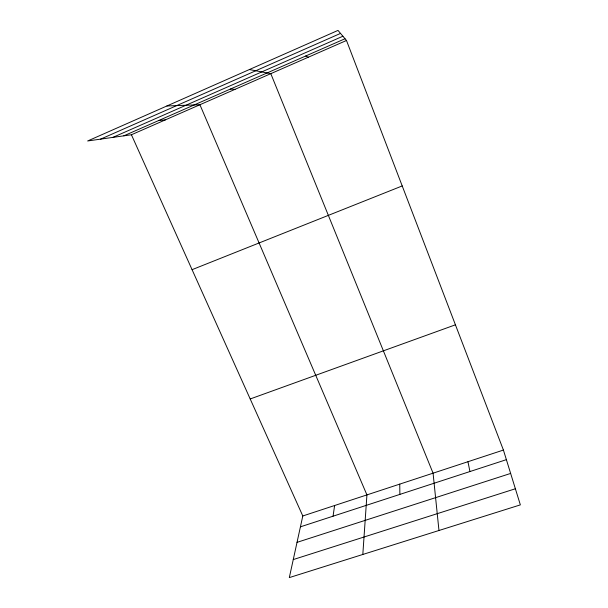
<?xml version="1.0" encoding="UTF-8"?>
<svg xmlns="http://www.w3.org/2000/svg" width="608" height="608" viewBox="0 0 608 608"><rect width="100%" height="100%" fill="white"/><g stroke="black" fill="none" stroke-linecap="round" stroke-linejoin="round"><path stroke-width="0.91" d="M362.816 554.466L366.928 494.904L199.918 104.728L166.888 105.974M333.055 516.192L334.62 505.522M131.419 134.756L302.799 515.972L289.317 577.6L520.357 504.876L503.416 450.064L346.484 40.485L338.002 30.4L87.643 140.972L131.419 134.756L346.484 40.485M100.601 139.133L340.526 33.402M112.86 137.393L342.904 36.229M123.812 135.835L345.017 38.745M192.075 269.671L402.215 185.942M250.2 398.962L455.422 324.816M302.799 515.972L503.416 450.064M300.428 526.832L506.38 459.663M297.031 542.359L510.636 473.434M293.261 559.573L515.379 488.764M158.688 120.528L165.376 119.875M230.318 89.087L235.053 89.33M249.386 69.54L270.803 73.659L433.071 473.176L438.968 530.495M305.695 56.004L308.302 57.22M467.955 461.708L469.938 471.55M399.745 484.12L399.882 494.395"/></g></svg>
